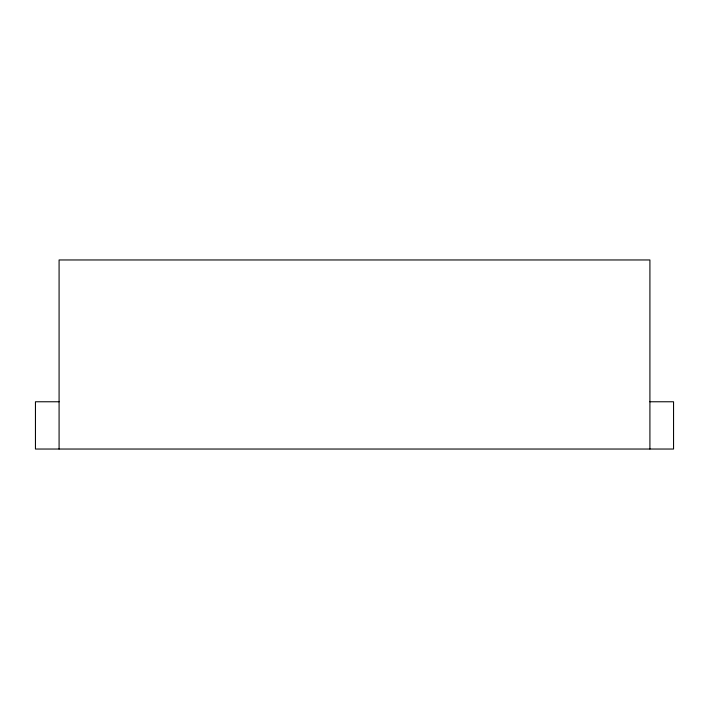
<?xml version="1.0" encoding="UTF-8"?>
<svg xmlns="http://www.w3.org/2000/svg" width="709" height="709" viewBox="0 0 709 709"><rect width="100%" height="100%" fill="white"/><g stroke="black" fill="none" stroke-linecap="round" stroke-linejoin="round"><path stroke-width="1.06" d="M59.086 401.764L35.45 401.764L35.45 449.036L673.55 449.036L673.55 401.764L649.914 401.764M649.914 449.036L649.914 259.964L59.086 259.964L59.086 449.036"/></g></svg>
